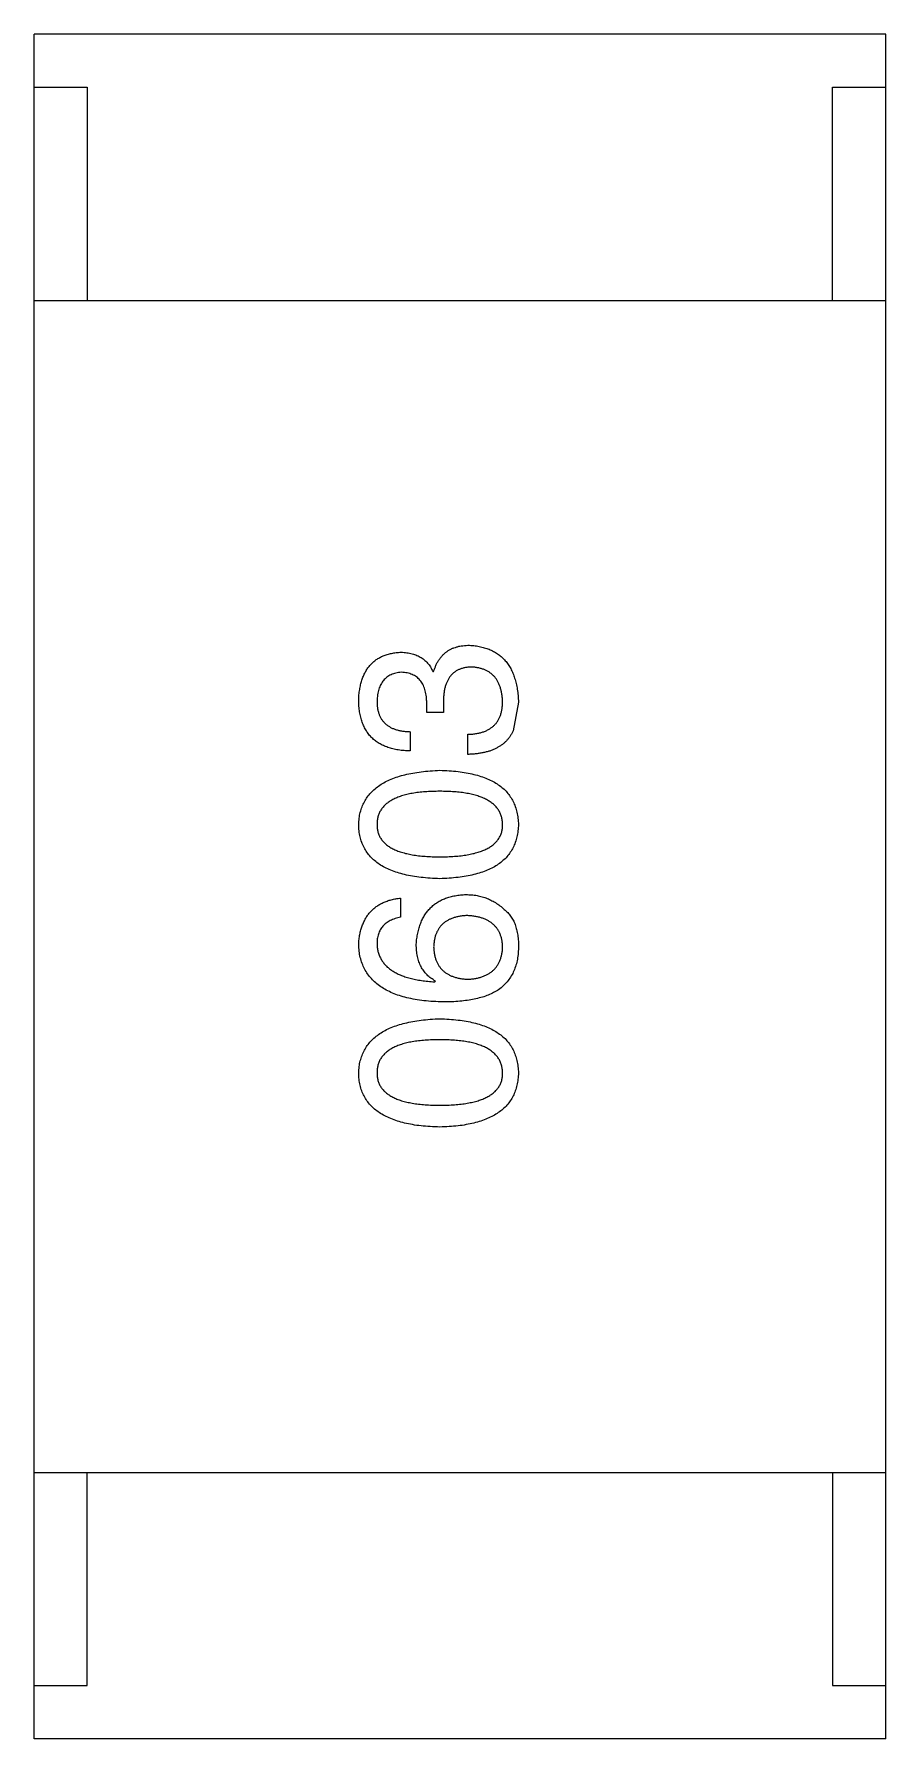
# Model space of a CAD drawing. Header units: inches. Extents: x -36 to 490, y -51 to 98.
# Drawn here: x 347.92 to 348.72, y 0.669 to 2.269 of the extents above; entities that cross this region are included whole.
import ezdxf

# ---------------------------------------------------------------- set-up
doc = ezdxf.new("R2010")
doc.units = ezdxf.units.IN
doc.header["$LTSCALE"] = 1.21
doc.header["$MEASUREMENT"] = 0
doc.layers.get('0').update_dxf_attribs({"linetype": 'CONTINUOUS'})

msp = doc.modelspace()

# ---------------------------------------------------------------- linework, layer by layer
at = {"color": 7, "linetype": 'Continuous'}
for p, q in [((347.9196, 0.669), (347.9196, 2.269)), ((348.7196, 2.269), (347.9196, 2.269)), ((348.7196, 0.669), (348.7196, 2.269)), ((347.9196, 2.219), (347.9696, 2.219)), ((347.9696, 2.219), (347.9696, 2.019)), ((348.6696, 2.019), (348.6696, 2.219)), ((348.6696, 2.219), (348.7196, 2.219)), ((347.9196, 2.019), (348.7196, 2.019)), ((348.2941, 1.6708), (348.2949, 1.6708)), ((348.2884, 1.6322), (348.2884, 1.6421)), ((348.304, 1.6322), (348.2884, 1.6322)), ((348.304, 1.6413), (348.304, 1.6322)), ((348.3745, 1.6421), (348.3695, 1.615)), ((348.2728, 1.6142), (348.2728, 1.5962)), ((348.3269, 1.5929), (348.3269, 1.6118)), ((348.2638, 1.4581), (348.2638, 1.4401)), ((348.2958, 1.3794), (348.2966, 1.3802)), ((347.9196, 0.919), (348.7196, 0.919)), ((347.9696, 0.719), (347.9696, 0.919)), ((348.6696, 0.919), (348.6696, 0.719)), ((347.9196, 0.719), (347.9696, 0.719)), ((348.6696, 0.719), (348.7196, 0.719)), ((348.7196, 0.669), (347.9196, 0.669))]:
    msp.add_line(p, q, dxfattribs=at)
for points, knots in [([(348.2245, 1.6437), (348.2245, 1.6454), (348.2247, 1.6488), (348.2254, 1.6537), (348.2262, 1.6582), (348.2274, 1.6625), (348.2288, 1.6664), (348.2306, 1.67), (348.2325, 1.6733), (348.2348, 1.6763), (348.2374, 1.679), (348.2402, 1.6814), (348.2434, 1.6834), (348.2467, 1.6852), (348.2504, 1.6865), (348.2544, 1.6876), (348.2586, 1.6884), (348.2615, 1.6887), (348.263, 1.6888)], [0, 0, 0, 0, 0.077845, 0.151584, 0.221397, 0.287366, 0.350104, 0.410398, 0.467998, 0.524388, 0.579979, 0.635152, 0.690917, 0.747936, 0.806661, 0.867861, 0.932479, 1, 1, 1, 1]), ([(348.263, 1.6888), (348.2648, 1.6888), (348.2684, 1.6887), (348.2735, 1.6878), (348.2781, 1.6864), (348.2823, 1.6844), (348.286, 1.6819), (348.2892, 1.6787), (348.292, 1.675), (348.2934, 1.6722), (348.2941, 1.6708)], [0, 0, 0, 0, 0.143686, 0.277942, 0.40333, 0.521785, 0.638573, 0.755208, 0.874773, 1, 1, 1, 1]), ([(348.2949, 1.6708), (348.2953, 1.6718), (348.2959, 1.6737), (348.297, 1.6765), (348.2983, 1.6791), (348.2997, 1.6815), (348.3014, 1.6837), (348.3031, 1.6858), (348.305, 1.6876), (348.307, 1.6893), (348.3092, 1.6907), (348.3115, 1.692), (348.314, 1.693), (348.3166, 1.6938), (348.3194, 1.6946), (348.3223, 1.695), (348.3254, 1.6953), (348.3275, 1.6954), (348.3285, 1.6954)], [0, 0, 0, 0, 0.069445, 0.136039, 0.200011, 0.261745, 0.322328, 0.381403, 0.438864, 0.496655, 0.554398, 0.612391, 0.672266, 0.733005, 0.79604, 0.861293, 0.928785, 1, 1, 1, 1]), ([(348.3285, 1.6954), (348.3303, 1.6952), (348.3338, 1.695), (348.3389, 1.6941), (348.3436, 1.6928), (348.348, 1.6912), (348.3521, 1.6892), (348.3558, 1.6868), (348.3592, 1.684), (348.3622, 1.6809), (348.365, 1.6773), (348.3673, 1.6734), (348.3694, 1.6691), (348.371, 1.6644), (348.3724, 1.6594), (348.3735, 1.6539), (348.3742, 1.6481), (348.3744, 1.6441), (348.3745, 1.6421)], [0, 0, 0, 0, 0.068236, 0.132937, 0.194125, 0.253174, 0.310181, 0.365986, 0.421096, 0.476216, 0.532352, 0.590232, 0.649824, 0.71274, 0.778406, 0.848058, 0.921922, 1, 1, 1, 1]), ([(348.2646, 1.67), (348.2637, 1.6699), (348.262, 1.6697), (348.2595, 1.6692), (348.2571, 1.6685), (348.2549, 1.6677), (348.2528, 1.6667), (348.251, 1.6654), (348.2493, 1.664), (348.2478, 1.6624), (348.2464, 1.6606), (348.2452, 1.6586), (348.2442, 1.6565), (348.2433, 1.6541), (348.2427, 1.6516), (348.2422, 1.6488), (348.2418, 1.6459), (348.2417, 1.6439), (348.2417, 1.6429)], [0, 0, 0, 0, 0.067655, 0.132224, 0.194132, 0.253145, 0.309858, 0.366002, 0.421361, 0.47702, 0.532632, 0.590536, 0.65067, 0.713258, 0.779588, 0.848803, 0.921949, 1, 1, 1, 1]), ([(348.2884, 1.6421), (348.2883, 1.6432), (348.2882, 1.6453), (348.2879, 1.6484), (348.2873, 1.6513), (348.2866, 1.6539), (348.2858, 1.6564), (348.2847, 1.6587), (348.2835, 1.6607), (348.2821, 1.6626), (348.2805, 1.6643), (348.2787, 1.6657), (348.2768, 1.6669), (348.2747, 1.668), (348.2724, 1.6688), (348.27, 1.6694), (348.2674, 1.6698), (348.2655, 1.6699), (348.2646, 1.67)], [0, 0, 0, 0, 0.079415, 0.154091, 0.22508, 0.29186, 0.355026, 0.415127, 0.472418, 0.528511, 0.583551, 0.638361, 0.693547, 0.750023, 0.807857, 0.868401, 0.932259, 1, 1, 1, 1]), ([(348.331, 1.6749), (348.3299, 1.6749), (348.3278, 1.6748), (348.3247, 1.6744), (348.3218, 1.6737), (348.3192, 1.6728), (348.3167, 1.6717), (348.3145, 1.6702), (348.3125, 1.6685), (348.3107, 1.6665), (348.3091, 1.6642), (348.3077, 1.6617), (348.3065, 1.659), (348.3056, 1.6559), (348.3048, 1.6526), (348.3044, 1.6491), (348.304, 1.6452), (348.304, 1.6426), (348.304, 1.6413)], [0, 0, 0, 0, 0.066518, 0.129194, 0.188613, 0.245254, 0.300032, 0.353805, 0.407079, 0.461108, 0.516272, 0.574141, 0.634837, 0.699275, 0.767504, 0.840272, 0.917505, 1, 1, 1, 1]), ([(348.3597, 1.6429), (348.3596, 1.6441), (348.3594, 1.6465), (348.3589, 1.65), (348.3582, 1.6532), (348.3574, 1.6562), (348.3563, 1.659), (348.355, 1.6616), (348.3535, 1.664), (348.3518, 1.6661), (348.3498, 1.668), (348.3478, 1.6697), (348.3454, 1.6711), (348.3429, 1.6723), (348.3402, 1.6733), (348.3373, 1.6741), (348.3342, 1.6746), (348.3321, 1.6748), (348.331, 1.6749)], [0, 0, 0, 0, 0.076694, 0.149502, 0.218019, 0.283183, 0.345589, 0.405199, 0.462852, 0.519478, 0.575313, 0.630559, 0.687006, 0.744638, 0.804006, 0.866059, 0.931486, 1, 1, 1, 1]), ([(348.2728, 1.5962), (348.2709, 1.5962), (348.2672, 1.5964), (348.2617, 1.597), (348.2567, 1.598), (348.252, 1.5994), (348.2477, 1.6011), (348.2437, 1.6032), (348.2401, 1.6056), (348.2369, 1.6084), (348.234, 1.6116), (348.2316, 1.6151), (348.2294, 1.619), (348.2277, 1.6233), (348.2263, 1.6279), (348.2253, 1.6329), (348.2246, 1.6382), (348.2245, 1.6418), (348.2245, 1.6437)], [0, 0, 0, 0, 0.074804, 0.144899, 0.211458, 0.274554, 0.334363, 0.392059, 0.448123, 0.503024, 0.558154, 0.613471, 0.670844, 0.729926, 0.792003, 0.857405, 0.926768, 1, 1, 1, 1]), ([(348.2417, 1.6429), (348.2417, 1.6418), (348.2417, 1.6396), (348.2421, 1.6364), (348.2427, 1.6334), (348.2436, 1.6307), (348.2446, 1.6281), (348.246, 1.6258), (348.2476, 1.6237), (348.2494, 1.6218), (348.2515, 1.6201), (348.2539, 1.6186), (348.2564, 1.6173), (348.2592, 1.6163), (348.2623, 1.6154), (348.2656, 1.6148), (348.2691, 1.6144), (348.2716, 1.6143), (348.2728, 1.6142)], [0, 0, 0, 0, 0.069877, 0.136363, 0.198671, 0.257968, 0.315462, 0.370709, 0.425568, 0.479847, 0.535753, 0.592303, 0.651386, 0.713311, 0.778642, 0.84836, 0.921866, 1, 1, 1, 1]), ([(348.3269, 1.6118), (348.3282, 1.6118), (348.3308, 1.6119), (348.3345, 1.6124), (348.338, 1.613), (348.3412, 1.6139), (348.3442, 1.6151), (348.3469, 1.6165), (348.3493, 1.6181), (348.3515, 1.6199), (348.3535, 1.622), (348.3552, 1.6243), (348.3566, 1.6268), (348.3577, 1.6296), (348.3586, 1.6326), (348.3592, 1.6358), (348.3596, 1.6393), (348.3597, 1.6417), (348.3597, 1.6429)], [0, 0, 0, 0, 0.07723, 0.149593, 0.217944, 0.282232, 0.34411, 0.402297, 0.458791, 0.513966, 0.568538, 0.623291, 0.679957, 0.737243, 0.798142, 0.86118, 0.928728, 1, 1, 1, 1]), ([(348.3695, 1.615), (348.3691, 1.6142), (348.3683, 1.6124), (348.3667, 1.61), (348.3651, 1.6077), (348.3632, 1.6056), (348.3612, 1.6037), (348.359, 1.6019), (348.3565, 1.6003), (348.3539, 1.5988), (348.3512, 1.5975), (348.3483, 1.5963), (348.3451, 1.5954), (348.3418, 1.5946), (348.3383, 1.5939), (348.3347, 1.5934), (348.3309, 1.5931), (348.3282, 1.593), (348.3269, 1.5929)], [0, 0, 0, 0, 0.056906, 0.113264, 0.168825, 0.223843, 0.279195, 0.335267, 0.392098, 0.450414, 0.51054, 0.572219, 0.636652, 0.703156, 0.773102, 0.845505, 0.921063, 1, 1, 1, 1]), ([(348.2245, 1.5271), (348.2246, 1.5291), (348.2248, 1.5329), (348.2259, 1.5385), (348.2275, 1.5437), (348.2297, 1.5485), (348.2325, 1.553), (348.2359, 1.5571), (348.2398, 1.5608), (348.2443, 1.5642), (348.2494, 1.5672), (348.2551, 1.5698), (348.2613, 1.5721), (348.2681, 1.574), (348.2754, 1.5755), (348.2833, 1.5767), (348.2918, 1.5776), (348.2977, 1.5778), (348.3007, 1.578)], [0, 0, 0, 0, 0.057415, 0.112361, 0.16496, 0.216437, 0.267441, 0.318839, 0.371478, 0.426325, 0.483626, 0.544235, 0.608673, 0.677374, 0.750405, 0.828394, 0.911525, 1, 1, 1, 1]), ([(348.3007, 1.578), (348.3036, 1.5779), (348.3093, 1.5777), (348.3176, 1.5769), (348.3254, 1.5758), (348.3325, 1.5743), (348.3391, 1.5724), (348.3452, 1.5702), (348.3507, 1.5676), (348.3556, 1.5646), (348.36, 1.5612), (348.3638, 1.5575), (348.367, 1.5533), (348.3696, 1.5488), (348.3717, 1.5439), (348.3732, 1.5386), (348.3742, 1.533), (348.3744, 1.5291), (348.3745, 1.5271)], [0, 0, 0, 0, 0.08769, 0.170218, 0.24749, 0.319818, 0.387758, 0.451391, 0.511445, 0.568185, 0.622681, 0.67526, 0.726746, 0.778428, 0.830764, 0.884397, 0.940866, 1, 1, 1, 1]), ([(348.3007, 1.5583), (348.2983, 1.5583), (348.2937, 1.5582), (348.287, 1.5579), (348.2807, 1.5573), (348.275, 1.5564), (348.2697, 1.5553), (348.2648, 1.554), (348.2604, 1.5524), (348.2565, 1.5506), (348.253, 1.5485), (348.2499, 1.5462), (348.2474, 1.5436), (348.2453, 1.5408), (348.2436, 1.5378), (348.2425, 1.5344), (348.2418, 1.5309), (348.2417, 1.5284), (348.2417, 1.5271)], [0, 0, 0, 0, 0.095719, 0.185854, 0.269738, 0.347952, 0.420315, 0.487894, 0.550245, 0.608186, 0.662454, 0.713283, 0.761375, 0.808209, 0.854301, 0.901312, 0.949396, 1, 1, 1, 1]), ([(348.3597, 1.5271), (348.3596, 1.5284), (348.3595, 1.5309), (348.3587, 1.5344), (348.3574, 1.5378), (348.3558, 1.5408), (348.3536, 1.5437), (348.351, 1.5462), (348.348, 1.5485), (348.3445, 1.5506), (348.3405, 1.5525), (348.3362, 1.554), (348.3313, 1.5554), (348.3261, 1.5564), (348.3204, 1.5573), (348.3142, 1.5579), (348.3076, 1.5582), (348.303, 1.5583), (348.3007, 1.5583)], [0, 0, 0, 0, 0.050879, 0.099377, 0.146973, 0.193618, 0.240619, 0.289461, 0.34047, 0.395283, 0.453059, 0.515633, 0.582666, 0.655287, 0.732971, 0.815933, 0.905166, 1, 1, 1, 1]), ([(348.3007, 1.4763), (348.2976, 1.4764), (348.2917, 1.4766), (348.2832, 1.4774), (348.2752, 1.4785), (348.2678, 1.48), (348.2609, 1.4819), (348.2547, 1.4841), (348.249, 1.4867), (348.2439, 1.4897), (348.2394, 1.4931), (348.2355, 1.4968), (348.2322, 1.501), (348.2294, 1.5055), (348.2273, 1.5104), (348.2257, 1.5156), (348.2247, 1.5213), (348.2245, 1.5252), (348.2245, 1.5271)], [0, 0, 0, 0, 0.088823, 0.172287, 0.250296, 0.323438, 0.392244, 0.456221, 0.516635, 0.573871, 0.628, 0.680335, 0.731489, 0.782557, 0.834044, 0.886738, 0.942089, 1, 1, 1, 1]), ([(348.2417, 1.5271), (348.2417, 1.5259), (348.2418, 1.5235), (348.2425, 1.52), (348.2436, 1.5168), (348.2453, 1.5138), (348.2474, 1.5111), (348.2499, 1.5085), (348.253, 1.5063), (348.2565, 1.5043), (348.2604, 1.5025), (348.2648, 1.501), (348.2697, 1.4997), (348.275, 1.4986), (348.2807, 1.4978), (348.287, 1.4973), (348.2937, 1.4969), (348.2983, 1.4968), (348.3007, 1.4968)], [0, 0, 0, 0, 0.049764, 0.097007, 0.143217, 0.188577, 0.235116, 0.282997, 0.333719, 0.387776, 0.445989, 0.508679, 0.576563, 0.649481, 0.728235, 0.812722, 0.903548, 1, 1, 1, 1]), ([(348.3007, 1.4968), (348.3031, 1.4968), (348.3077, 1.4969), (348.3144, 1.4973), (348.3206, 1.4978), (348.3264, 1.4986), (348.3317, 1.4997), (348.3366, 1.501), (348.3409, 1.5025), (348.3449, 1.5043), (348.3484, 1.5063), (348.3514, 1.5085), (348.354, 1.5111), (348.356, 1.5138), (348.3577, 1.5168), (348.3589, 1.52), (348.3596, 1.5235), (348.3596, 1.5259), (348.3597, 1.5271)], [0, 0, 0, 0, 0.096457, 0.187288, 0.27178, 0.350132, 0.423455, 0.491343, 0.554037, 0.612253, 0.666313, 0.717038, 0.764921, 0.811214, 0.856775, 0.902988, 0.950234, 1, 1, 1, 1]), ([(348.3745, 1.5271), (348.3744, 1.5252), (348.3742, 1.5213), (348.3732, 1.5156), (348.3717, 1.5104), (348.3696, 1.5055), (348.367, 1.501), (348.3638, 1.4968), (348.36, 1.4931), (348.3556, 1.4897), (348.3507, 1.4867), (348.3452, 1.4841), (348.3391, 1.4819), (348.3325, 1.48), (348.3254, 1.4785), (348.3176, 1.4774), (348.3093, 1.4766), (348.3036, 1.4764), (348.3007, 1.4763)], [0, 0, 0, 0, 0.059135, 0.115606, 0.169241, 0.221578, 0.273261, 0.324749, 0.377329, 0.431642, 0.488541, 0.548597, 0.612232, 0.680174, 0.752504, 0.829777, 0.912307, 1, 1, 1, 1]), ([(348.2245, 1.4147), (348.2246, 1.4163), (348.2248, 1.4194), (348.2255, 1.4239), (348.2265, 1.4281), (348.2278, 1.4321), (348.2293, 1.4358), (348.2311, 1.4392), (348.2331, 1.4424), (348.2354, 1.4453), (348.2381, 1.4478), (348.241, 1.4501), (348.2441, 1.4522), (348.2475, 1.4539), (348.2512, 1.4554), (348.2552, 1.4566), (348.2594, 1.4576), (348.2623, 1.4579), (348.2638, 1.4581)], [0, 0, 0, 0, 0.073784, 0.144317, 0.211047, 0.274818, 0.336501, 0.395724, 0.453465, 0.510016, 0.566585, 0.622844, 0.680328, 0.739335, 0.800408, 0.863904, 0.93053, 1, 1, 1, 1]), ([(348.2785, 1.4147), (348.2787, 1.4165), (348.279, 1.42), (348.2799, 1.4252), (348.2811, 1.43), (348.2826, 1.4345), (348.2845, 1.4386), (348.2866, 1.4424), (348.2891, 1.4458), (348.2918, 1.4489), (348.2949, 1.4517), (348.2983, 1.4541), (348.302, 1.4562), (348.3061, 1.458), (348.3104, 1.4593), (348.3151, 1.4604), (348.3201, 1.4611), (348.3235, 1.4613), (348.3253, 1.4614)], [0, 0, 0, 0, 0.074228, 0.144548, 0.211288, 0.274576, 0.335162, 0.393915, 0.450599, 0.506657, 0.562409, 0.618617, 0.676096, 0.735061, 0.79654, 0.860906, 0.928473, 1, 1, 1, 1]), ([(348.3253, 1.4614), (348.327, 1.4613), (348.3305, 1.4612), (348.3356, 1.4606), (348.3405, 1.4594), (348.3452, 1.4578), (348.3497, 1.4557), (348.3541, 1.4532), (348.3583, 1.4501), (348.3609, 1.4478), (348.3622, 1.4466)], [0, 0, 0, 0, 0.12904, 0.253809, 0.377066, 0.499122, 0.621469, 0.744665, 0.870607, 1, 1, 1, 1]), ([(348.2638, 1.4401), (348.2621, 1.4397), (348.2587, 1.439), (348.2542, 1.4371), (348.2503, 1.4347), (348.2471, 1.4318), (348.2446, 1.4283), (348.2429, 1.4242), (348.2418, 1.4196), (348.2417, 1.4164), (348.2417, 1.4147)], [0, 0, 0, 0, 0.1439, 0.274233, 0.394478, 0.509388, 0.621911, 0.738504, 0.863414, 1, 1, 1, 1]), ([(348.3261, 1.4417), (348.3249, 1.4416), (348.3225, 1.4415), (348.319, 1.441), (348.3158, 1.4402), (348.3128, 1.4393), (348.31, 1.4382), (348.3075, 1.4369), (348.3052, 1.4353), (348.3031, 1.4336), (348.3013, 1.4316), (348.2997, 1.4294), (348.2983, 1.4271), (348.2971, 1.4245), (348.2962, 1.4217), (348.2956, 1.4187), (348.2951, 1.4155), (348.295, 1.4133), (348.2949, 1.4122)], [0, 0, 0, 0, 0.076288, 0.14871, 0.216387, 0.281386, 0.342528, 0.402111, 0.4591, 0.514852, 0.569974, 0.625644, 0.682226, 0.740156, 0.800362, 0.863471, 0.930116, 1, 1, 1, 1]), ([(348.3597, 1.413), (348.3596, 1.4141), (348.3594, 1.4163), (348.3589, 1.4194), (348.3581, 1.4223), (348.357, 1.425), (348.3558, 1.4275), (348.3543, 1.4298), (348.3525, 1.4319), (348.3505, 1.4338), (348.3483, 1.4355), (348.3458, 1.437), (348.3431, 1.4383), (348.3401, 1.4394), (348.337, 1.4403), (348.3336, 1.4409), (348.3299, 1.4415), (348.3274, 1.4416), (348.3261, 1.4417)], [0, 0, 0, 0, 0.066682, 0.130303, 0.190802, 0.248749, 0.30534, 0.361219, 0.415721, 0.471765, 0.528279, 0.586428, 0.64659, 0.710143, 0.776461, 0.846692, 0.921137, 1, 1, 1, 1]), ([(348.3622, 1.4466), (348.3632, 1.4457), (348.3653, 1.4438), (348.3679, 1.4403), (348.3702, 1.4364), (348.3719, 1.432), (348.3732, 1.4271), (348.3741, 1.4218), (348.3746, 1.4159), (348.3745, 1.4119), (348.3745, 1.4098)], [0, 0, 0, 0, 0.105033, 0.21147, 0.321511, 0.438526, 0.563605, 0.698055, 0.843218, 1, 1, 1, 1]), ([(348.304, 1.3606), (348.3008, 1.3607), (348.2947, 1.3609), (348.2859, 1.3617), (348.2776, 1.3628), (348.2699, 1.3645), (348.2628, 1.3664), (348.2564, 1.3688), (348.2505, 1.3716), (348.2452, 1.3748), (348.2404, 1.3783), (348.2364, 1.3824), (348.2328, 1.3868), (348.2299, 1.3916), (348.2276, 1.3968), (348.2259, 1.4024), (348.2248, 1.4084), (348.2246, 1.4126), (348.2245, 1.4147)], [0, 0, 0, 0, 0.087517, 0.169686, 0.246944, 0.319347, 0.387088, 0.450961, 0.511075, 0.567974, 0.622351, 0.675039, 0.726853, 0.778688, 0.83093, 0.884738, 0.941043, 1, 1, 1, 1]), ([(348.2417, 1.4147), (348.2418, 1.4134), (348.2419, 1.4108), (348.2428, 1.4072), (348.244, 1.4037), (348.2456, 1.4005), (348.2476, 1.3974), (348.25, 1.3946), (348.2528, 1.3921), (348.256, 1.3898), (348.2596, 1.3877), (348.2636, 1.3858), (348.268, 1.3842), (348.2728, 1.3828), (348.278, 1.3816), (348.2836, 1.3806), (348.2895, 1.3799), (348.2936, 1.3796), (348.2958, 1.3794)], [0, 0, 0, 0, 0.054741, 0.107075, 0.158339, 0.208382, 0.258772, 0.310045, 0.362765, 0.417822, 0.475982, 0.537466, 0.602901, 0.673037, 0.747247, 0.826291, 0.910782, 1, 1, 1, 1]), ([(348.2966, 1.3802), (348.2951, 1.3811), (348.2923, 1.3828), (348.2886, 1.386), (348.2855, 1.3896), (348.2829, 1.3938), (348.281, 1.3984), (348.2795, 1.4034), (348.2787, 1.4089), (348.2786, 1.4127), (348.2785, 1.4147)], [0, 0, 0, 0, 0.122276, 0.239997, 0.35611, 0.473903, 0.59404, 0.720428, 0.855383, 1, 1, 1, 1]), ([(348.2949, 1.4122), (348.295, 1.411), (348.2951, 1.4088), (348.2956, 1.4055), (348.2962, 1.4024), (348.2972, 1.3996), (348.2983, 1.3969), (348.2998, 1.3945), (348.3014, 1.3923), (348.3033, 1.3903), (348.3054, 1.3884), (348.3078, 1.3869), (348.3104, 1.3855), (348.3133, 1.3843), (348.3163, 1.3834), (348.3196, 1.3826), (348.3232, 1.3821), (348.3257, 1.382), (348.3269, 1.3819)], [0, 0, 0, 0, 0.070453, 0.136523, 0.199866, 0.260392, 0.318446, 0.374657, 0.430182, 0.485556, 0.541071, 0.598396, 0.657208, 0.718642, 0.783247, 0.851631, 0.923928, 1, 1, 1, 1]), ([(348.3269, 1.3819), (348.3282, 1.382), (348.3307, 1.3821), (348.3344, 1.3827), (348.3377, 1.3834), (348.3409, 1.3844), (348.3438, 1.3855), (348.3465, 1.387), (348.3489, 1.3886), (348.3511, 1.3905), (348.3531, 1.3925), (348.3547, 1.3948), (348.3562, 1.3973), (348.3574, 1.4), (348.3584, 1.403), (348.359, 1.4061), (348.3596, 1.4095), (348.3596, 1.4118), (348.3597, 1.413)], [0, 0, 0, 0, 0.076467, 0.148148, 0.216496, 0.280559, 0.342274, 0.401168, 0.458322, 0.514073, 0.569257, 0.62465, 0.68124, 0.739113, 0.799947, 0.862804, 0.929597, 1, 1, 1, 1]), ([(348.3745, 1.4098), (348.3743, 1.4077), (348.3741, 1.4037), (348.373, 1.3979), (348.3714, 1.3924), (348.3692, 1.3874), (348.3665, 1.3827), (348.3631, 1.3785), (348.3593, 1.3745), (348.3563, 1.3723), (348.3548, 1.3712)], [0, 0, 0, 0, 0.137449, 0.267856, 0.393219, 0.514735, 0.63397, 0.753734, 0.874967, 1, 1, 1, 1]), ([(348.3548, 1.3712), (348.3532, 1.3704), (348.35, 1.3686), (348.3448, 1.3664), (348.3391, 1.3646), (348.3329, 1.3632), (348.3264, 1.362), (348.3193, 1.3612), (348.3118, 1.3606), (348.3066, 1.3606), (348.304, 1.3606)], [0, 0, 0, 0, 0.101889, 0.209155, 0.322694, 0.442863, 0.569758, 0.70479, 0.848502, 1, 1, 1, 1]), ([(348.2245, 1.294), (348.2246, 1.296), (348.2248, 1.2998), (348.2259, 1.3053), (348.2275, 1.3105), (348.2297, 1.3153), (348.2325, 1.3198), (348.2359, 1.3239), (348.2398, 1.3276), (348.2443, 1.331), (348.2494, 1.334), (348.2551, 1.3367), (348.2613, 1.3389), (348.2681, 1.3408), (348.2754, 1.3424), (348.2833, 1.3436), (348.2918, 1.3444), (348.2977, 1.3447), (348.3007, 1.3448)], [0, 0, 0, 0, 0.057415, 0.112361, 0.16496, 0.216437, 0.267441, 0.318839, 0.371478, 0.426325, 0.483626, 0.544235, 0.608673, 0.677374, 0.750405, 0.828394, 0.911525, 1, 1, 1, 1]), ([(348.3007, 1.3448), (348.3036, 1.3447), (348.3093, 1.3445), (348.3176, 1.3437), (348.3254, 1.3427), (348.3325, 1.3411), (348.3391, 1.3393), (348.3452, 1.337), (348.3507, 1.3344), (348.3556, 1.3314), (348.36, 1.3281), (348.3638, 1.3243), (348.367, 1.3202), (348.3696, 1.3156), (348.3717, 1.3107), (348.3732, 1.3055), (348.3742, 1.2999), (348.3744, 1.296), (348.3745, 1.294)], [0, 0, 0, 0, 0.08769, 0.170218, 0.24749, 0.319818, 0.387758, 0.451391, 0.511445, 0.568185, 0.622681, 0.67526, 0.726746, 0.778428, 0.830764, 0.884397, 0.940866, 1, 1, 1, 1]), ([(348.3007, 1.3251), (348.2983, 1.3251), (348.2937, 1.3251), (348.287, 1.3247), (348.2807, 1.3241), (348.275, 1.3233), (348.2697, 1.3222), (348.2648, 1.3209), (348.2604, 1.3193), (348.2565, 1.3175), (348.253, 1.3154), (348.2499, 1.3131), (348.2474, 1.3105), (348.2453, 1.3077), (348.2436, 1.3046), (348.2425, 1.3013), (348.2418, 1.2977), (348.2417, 1.2953), (348.2417, 1.294)], [0, 0, 0, 0, 0.095719, 0.185854, 0.269738, 0.347952, 0.420315, 0.487894, 0.550245, 0.608186, 0.662454, 0.713283, 0.761375, 0.808209, 0.854301, 0.901312, 0.949396, 1, 1, 1, 1]), ([(348.3597, 1.294), (348.3596, 1.2953), (348.3595, 1.2977), (348.3587, 1.3013), (348.3574, 1.3046), (348.3558, 1.3077), (348.3536, 1.3105), (348.351, 1.3131), (348.348, 1.3154), (348.3445, 1.3175), (348.3405, 1.3193), (348.3362, 1.3209), (348.3313, 1.3222), (348.3261, 1.3233), (348.3204, 1.3241), (348.3142, 1.3247), (348.3076, 1.3251), (348.303, 1.3251), (348.3007, 1.3251)], [0, 0, 0, 0, 0.050879, 0.099377, 0.146973, 0.193618, 0.240619, 0.289461, 0.34047, 0.395283, 0.453059, 0.515633, 0.582666, 0.655287, 0.732971, 0.815933, 0.905166, 1, 1, 1, 1]), ([(348.3007, 1.2432), (348.2976, 1.2433), (348.2917, 1.2435), (348.2832, 1.2442), (348.2752, 1.2453), (348.2678, 1.2469), (348.2609, 1.2487), (348.2547, 1.251), (348.249, 1.2536), (348.2439, 1.2566), (348.2394, 1.2599), (348.2355, 1.2637), (348.2322, 1.2678), (348.2294, 1.2723), (348.2273, 1.2772), (348.2257, 1.2825), (348.2247, 1.2881), (348.2245, 1.292), (348.2245, 1.294)], [0, 0, 0, 0, 0.088823, 0.172287, 0.250296, 0.323438, 0.392244, 0.456221, 0.516635, 0.573871, 0.628, 0.680335, 0.731489, 0.782557, 0.834044, 0.886738, 0.942089, 1, 1, 1, 1]), ([(348.2417, 1.294), (348.2417, 1.2928), (348.2418, 1.2904), (348.2425, 1.2869), (348.2436, 1.2837), (348.2453, 1.2807), (348.2474, 1.2779), (348.2499, 1.2754), (348.253, 1.2732), (348.2565, 1.2712), (348.2604, 1.2694), (348.2648, 1.2678), (348.2697, 1.2666), (348.275, 1.2655), (348.2807, 1.2647), (348.287, 1.2641), (348.2937, 1.2637), (348.2983, 1.2637), (348.3007, 1.2637)], [0, 0, 0, 0, 0.049764, 0.097007, 0.143217, 0.188577, 0.235116, 0.282997, 0.333719, 0.387776, 0.445989, 0.508679, 0.576563, 0.649481, 0.728235, 0.812722, 0.903548, 1, 1, 1, 1]), ([(348.3007, 1.2637), (348.3031, 1.2637), (348.3077, 1.2637), (348.3144, 1.2641), (348.3206, 1.2647), (348.3264, 1.2655), (348.3317, 1.2666), (348.3366, 1.2678), (348.3409, 1.2694), (348.3449, 1.2712), (348.3484, 1.2732), (348.3514, 1.2754), (348.354, 1.2779), (348.356, 1.2807), (348.3577, 1.2836), (348.3589, 1.2869), (348.3596, 1.2904), (348.3596, 1.2928), (348.3597, 1.294)], [0, 0, 0, 0, 0.096457, 0.187288, 0.27178, 0.350132, 0.423455, 0.491343, 0.554037, 0.612253, 0.666313, 0.717038, 0.764921, 0.811214, 0.856775, 0.902988, 0.950234, 1, 1, 1, 1]), ([(348.3745, 1.294), (348.3744, 1.292), (348.3742, 1.2881), (348.3732, 1.2825), (348.3717, 1.2772), (348.3696, 1.2723), (348.367, 1.2678), (348.3638, 1.2637), (348.36, 1.2599), (348.3556, 1.2566), (348.3507, 1.2536), (348.3452, 1.251), (348.3391, 1.2487), (348.3325, 1.2469), (348.3254, 1.2453), (348.3176, 1.2442), (348.3093, 1.2435), (348.3036, 1.2433), (348.3007, 1.2432)], [0, 0, 0, 0, 0.059135, 0.115606, 0.169241, 0.221578, 0.273261, 0.324749, 0.377329, 0.431642, 0.488541, 0.548597, 0.612232, 0.680174, 0.752504, 0.829777, 0.912307, 1, 1, 1, 1])]:
    msp.add_open_spline(points, degree=3, knots=knots, dxfattribs=at)

doc.saveas('drawing.dxf')
